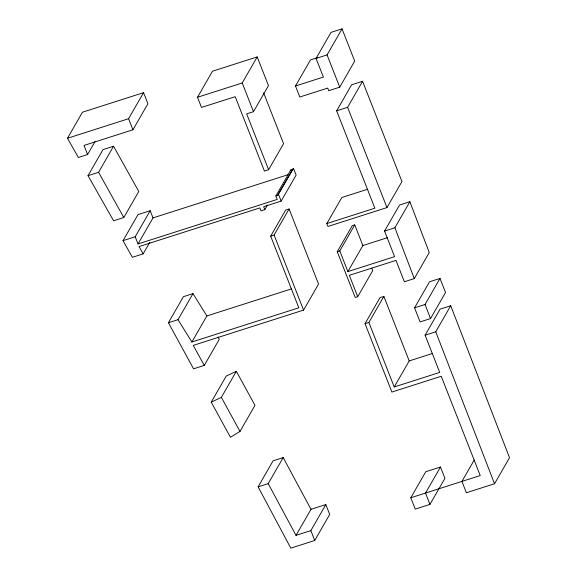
<?xml version="1.0" encoding="UTF-8"?>
<svg xmlns="http://www.w3.org/2000/svg" width="577" height="577" viewBox="0 0 577 577"><rect width="100%" height="100%" fill="white"/><g stroke="black" fill="none" stroke-linecap="round" stroke-linejoin="round"><path stroke-width="0.87" d="M67.48 138.264L82.461 112.212L143.565 92.666L147.914 103.737L132.934 129.789L84.011 145.433L87.589 154.542L78.385 157.485L67.48 138.264L128.584 118.718L143.565 92.666M87.589 154.542L95.075 141.516M88.014 175.682L102.995 149.631L113.554 146.248L138.776 191.463L123.795 217.515L113.597 220.775L88.014 175.682L98.573 172.299L113.554 146.248M197.514 97.275L212.495 71.223L257.198 56.921L268.471 85.627L253.491 111.678L246.66 113.864L268.601 169.732L264.432 171.066L235.228 96.705L201.496 107.401L197.514 97.275L242.217 82.973L257.198 56.921M149.753 242.376L143.146 253.873L132.4 257.313L123.009 240.667L137.99 214.622L150.186 210.713L153.006 217.897L138.026 243.948L135.206 236.765L150.186 210.713M295.474 85.995L323.387 77.066L316.066 58.421L331.039 32.37L342.038 28.85L354.711 61.119L339.73 87.17L328.731 90.69L327.714 88.086L299.802 97.015L295.474 85.995L310.455 59.943L317.22 57.779M217.998 337.033L219.274 339.334L204.294 365.385L193.555 368.826L168.419 322.745L183.399 296.693L192.992 293.621L206.869 315.958L191.889 342.002L178.012 319.672L192.992 293.621M316.066 58.421L327.065 54.902L342.038 28.85M268.601 169.732L283.581 143.68L263.61 92.818M143.146 253.873L139.057 246.567L259.881 207.915L261.035 210.85L264.836 209.639L267.483 205.037M138.026 243.948L277.234 199.411L275.864 195.928L290.844 169.876L292.662 169.292L293.491 168.318L296.138 175.055L281.158 201.106L263.682 206.696L264.836 209.639M275.864 195.928L277.681 195.343L292.662 169.292M277.681 195.343L293.491 168.318M326.842 223.551L374.877 208.189L336.643 110.834L351.624 84.783L362.58 81.278L401.945 181.524L386.965 207.576L327.974 226.451L326.842 223.551L341.822 197.507L367.556 189.27M191.889 342.002L298.814 307.801L270.678 236.144L285.658 210.093L289.084 208.997L318.554 284.043L303.574 310.094L193.223 345.399L204.294 365.385M270.678 236.144L274.104 235.048L289.084 208.997M336.643 110.834L347.599 107.329L362.58 81.278M211.232 402.147L226.213 376.096L236.346 371.314L254.976 405.371L239.996 431.423L230.447 437.287L211.232 402.147L221.366 397.365L236.346 371.314M371.739 268.168L372.713 270.635L357.733 296.686L355.223 297.487L337.257 251.738L352.237 225.686L354.747 224.886L362.861 245.542L347.881 271.594L339.766 250.93L354.747 224.886M347.881 271.594L394.603 256.65L384.563 231.067L399.544 205.023L409.872 201.712L429.266 252.538L414.286 278.59L404.369 281.764L395.973 260.393L349.337 275.308L357.733 296.686M384.563 231.067L394.892 227.764L409.872 201.712M310.996 509.318L325.825 504.572L329.705 514.446L314.725 540.498L290.808 548.15L258.114 486.858L273.094 460.814L283.192 457.583L310.996 509.318L296.015 535.369L268.211 483.634L283.192 457.583M410.795 497.771L425.776 471.719L440.482 467.017L444.932 478.355L429.952 504.399L415.245 509.109L410.795 497.771L480.237 475.556L441.239 376.262L391.891 392.057L365.039 323.675L380.019 297.631L383.864 296.398L409.208 360.921L394.228 386.972L368.883 322.449L383.864 296.398M414.553 307.837L429.533 281.785L440.006 278.439L445.531 292.51L430.55 318.562L420.078 321.916L414.553 307.837L425.025 304.49L440.006 278.439M296.015 535.369L310.844 530.624L325.825 504.572M394.228 386.972L439.732 372.417L425.112 335.194L440.092 309.142L450.724 305.738L509.52 457.691L494.539 483.742L466.375 492.751L461.925 481.413L474.265 459.956M425.112 335.194L435.743 331.789L450.724 305.738M440.482 467.017L425.501 493.068L429.952 504.399M153.006 217.897L287.945 174.73M123.009 240.667L135.206 236.765M337.257 251.738L339.766 250.93M362.861 245.542L387.499 237.666M168.419 322.745L178.012 319.672M206.869 315.958L291.558 288.861M365.039 323.675L368.883 322.449M409.208 360.921L432.389 353.506M258.114 486.858L268.211 483.634M98.573 172.299L123.795 217.515M221.366 397.365L239.996 431.423M327.065 54.902L339.73 87.17M347.599 107.329L386.965 207.576M425.025 304.49L430.55 318.562M290.844 169.876L291.392 171.268M242.217 82.973L253.491 111.678M278.511 194.37L281.158 201.106M274.104 235.048L303.574 310.094M310.844 530.624L314.725 540.498M128.584 118.718L132.934 129.789M435.743 331.789L494.539 483.742M394.892 227.764L414.286 278.59"/></g></svg>
